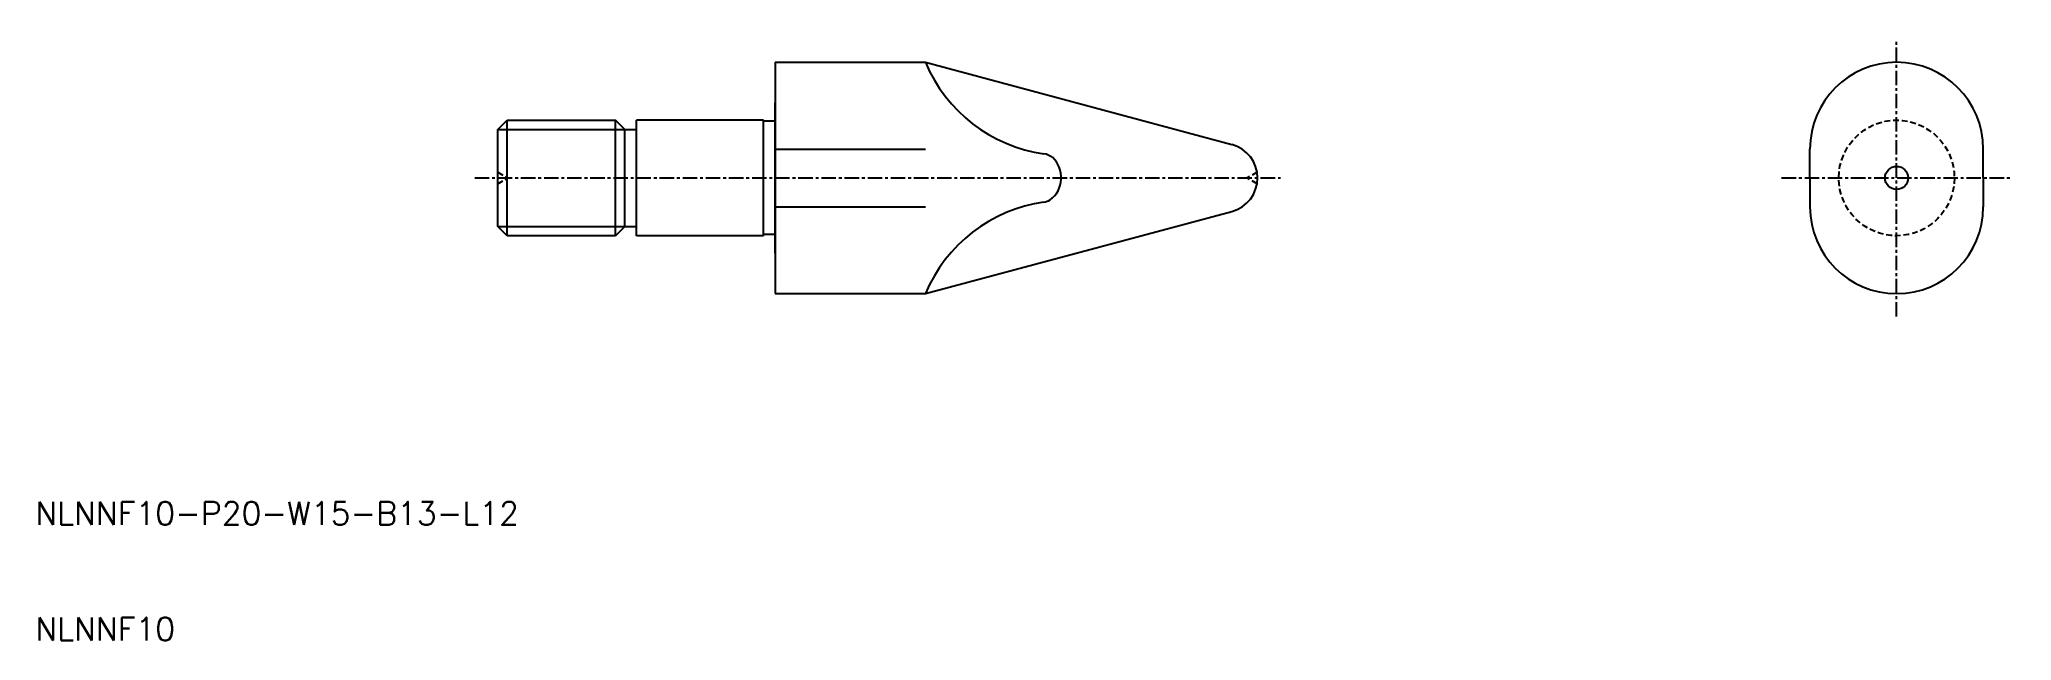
# Model space of a CAD drawing. Extents: x 10 to 181, y 10 to 62.
import ezdxf

# ---------------------------------------------------------------- set-up
doc = ezdxf.new("R2010")
doc.units = 0
doc.linetypes.add('CENTER', pattern=[2, 1.25, -0.25, 0.25, -0.25])
doc.linetypes.add('DASHED', pattern=[0.75, 0.5, -0.25])
doc.layers.get('0').update_dxf_attribs({"linetype": 'CONTINUOUS'})
doc.layers.add('CENTER', color=1, linetype='CENTER')
doc.styles.get("Standard").update_dxf_attribs({"font": 'txt.shx'})

msp = doc.modelspace()

# ---------------------------------------------------------------- linework, layer by layer
at = {"color": 7, "linetype": 'CONTINUOUS'}
for p, q in [((74, 60), (74, 40)), ((74, 60), (87, 60)), ((87, 60), (113.51, 52.9)), ((74, 43.5), (74, 56.5)), ((50, 54.19), (50.81, 55)), ((50.81, 45), (50.81, 55)), ((50.81, 55), (60.19, 55)), ((61, 54.19), (60.19, 55)), ((60.19, 45), (60.19, 55)), ((62, 45), (62, 55)), ((73, 55), (62, 55)), ((73, 45), (73, 55)), ((74, 54.9), (73, 54.9)), ((50, 45.81), (50, 54.19)), ((50, 46.68), (50, 53.32)), ((61, 45.81), (61, 54.19)), ((61, 54.19), (62, 54.19)), ((163.52, 50), (163.52, 52.5)), ((178.52, 50), (178.52, 52.5)), ((163.52, 50), (163.52, 47.5)), ((178.52, 50), (178.52, 47.5)), ((87, 40), (113.51, 47.1)), ((50.81, 45), (50, 45.81)), ((60.19, 45), (50.81, 45)), ((61, 45.81), (60.19, 45)), ((61, 45.81), (62, 45.81)), ((73, 45), (62, 45)), ((74, 45.1), (73, 45.1)), ((74, 40), (87, 40))]:
    msp.add_line(p, q, dxfattribs=at)
at = {"color": 3, "linetype": 'CONTINUOUS'}
for p, q in [((50, 54.19), (61, 54.19)), ((74, 52.5), (87, 52.5)), ((74, 47.5), (87, 47.5)), ((50, 45.81), (61, 45.81))]:
    msp.add_line(p, q, dxfattribs=at)
at = {"color": 3, "linetype": 'DASHED'}
for p, q in [((50, 50.5), (50.87, 50)), ((50, 49.5), (50.87, 50)), ((115.69, 50.5), (114.82, 50)), ((115.69, 49.5), (114.82, 50))]:
    msp.add_line(p, q, dxfattribs=at)
msp.add_circle((171.02, 50), 5, dxfattribs=at)
at = {"color": 7, "linetype": 'CONTINUOUS'}
msp.add_circle((171.02, 50), 1, dxfattribs=at)
at = {"color": 3, "linetype": 'CONTINUOUS'}
for centre, radius, start, end in [((99.08, 65.05), 13.09, 202.7016, 261.9392), ((96.97, 50.41), 1.7, 53.9746, 80.8802), ((96.34, 50.02), 2.41, 306.99, 47.0778), ((99.08, 34.95), 13.09, 98.0608, 157.2984), ((96.97, 49.59), 1.7, 279.1198, 298.4204)]:
    msp.add_arc(centre, radius, start, end, dxfattribs=at)
at = {"color": 7, "linetype": 'CONTINUOUS'}
for centre, radius, start, end in [((171.02, 52.5), 7.5, 0, 180), ((112.73, 50), 3, 285, 75), ((171.02, 47.5), 7.5, 180, 0)]:
    msp.add_arc(centre, radius, start, end, dxfattribs=at)
at = {"layer": 'CENTER', "color": 1, "linetype": 'CENTER'}
for p, q in [((171.02, 38.02), (171.02, 61.98)), ((48, 50), (117.73, 50)), ((161.07, 50), (180.97, 50))]:
    msp.add_line(p, q, dxfattribs=at)

# ---------------------------------------------------------------- texts
at = {"color": 7, "linetype": 'CONTINUOUS'}
for s, p in [('NLNNF10-P20-W15-B13-L12', (10, 20)), ('NLNNF10', (10, 10))]:
    msp.add_text(s, height=2, dxfattribs=at).set_placement(p)

doc.saveas('drawing.dxf')
